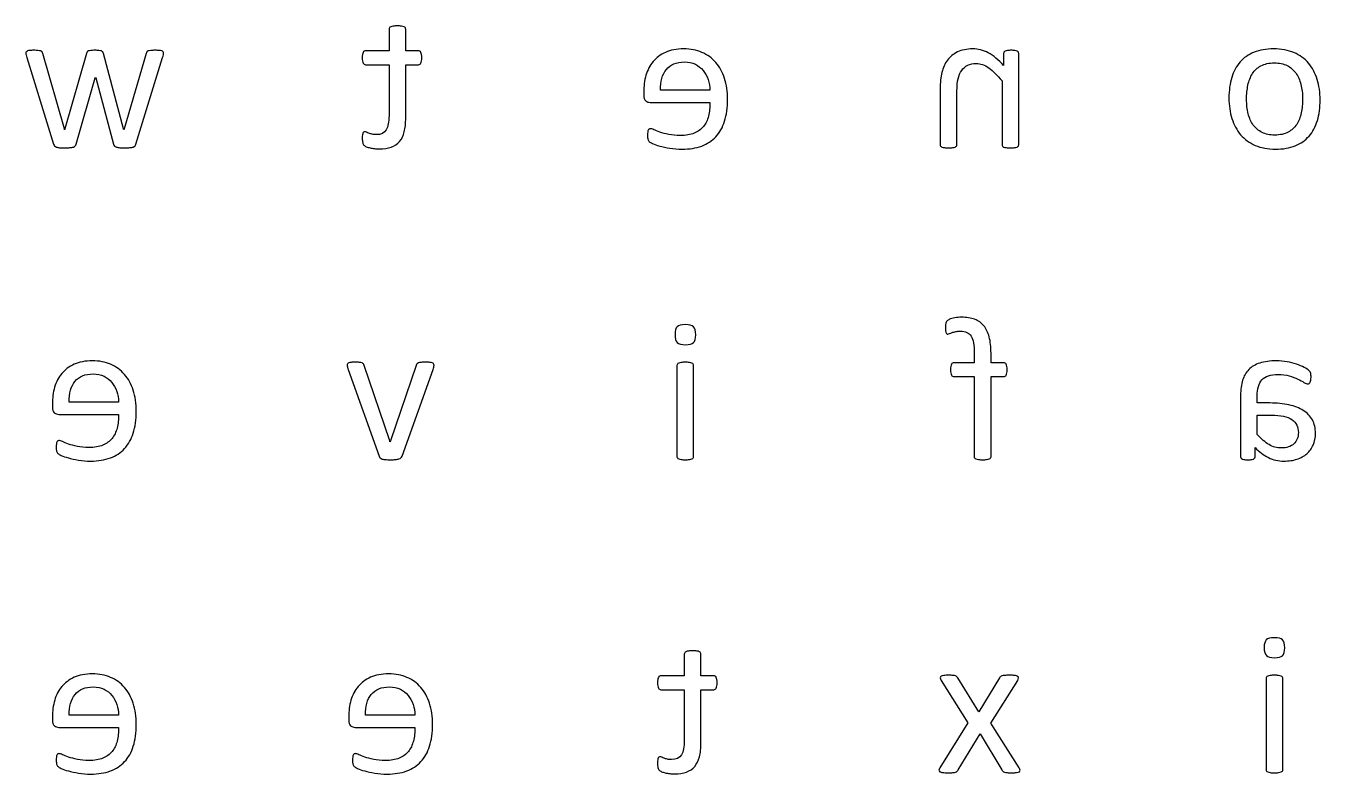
# Model space of a CAD drawing. Extents: x 4 to 604, y -23 to 293.
# Drawn here: x 377.7 to 443.6, y 163.4 to 201.5 of the extents above; entities that cross this region are included whole.
import ezdxf

# ---------------------------------------------------------------- set-up
doc = ezdxf.new("R2010")
doc.units = 0
doc.layers.add('Layer_1', color=7, linetype='CONTINUOUS')

msp = doc.modelspace()

# ---------------------------------------------------------------- linework, layer by layer
at = {"layer": 'Layer_1', "color": 1}
for p, q in [((396.221176, 201.341181), (396.221176, 200.237666)), ((397.07185, 200.237666), (397.07185, 201.341181)), ((377.738527, 200.113875), (377.738838, 200.113915)), ((377.785066, 199.897337), (379.151332, 195.488451)), ((379.697629, 196.272249), (378.594366, 200.098441)), ((380.821607, 200.108756), (379.713151, 196.272249)), ((382.713682, 196.272249), (381.687719, 200.098441)), ((383.853041, 200.098441), (382.734284, 196.272249)), ((383.342783, 195.488428), (384.698692, 199.897315)), ((396.221176, 200.237666), (395.030226, 200.237666)), ((397.716276, 200.237666), (397.07185, 200.237666)), ((427.503534, 200.103602), (427.503534, 199.489969)), ((428.271771, 195.462667), (428.271771, 200.103602)), ((395.030113, 199.531225), (396.221063, 199.531225)), ((396.221063, 199.531225), (396.221063, 196.942618)), ((397.071963, 196.818857), (397.071963, 199.531225)), ((397.071963, 199.531225), (397.721526, 199.531225)), ((380.295827, 195.488439), (381.270256, 198.855695)), ((381.270256, 198.855695), (381.280416, 198.902106)), ((381.280416, 198.902106), (381.290858, 198.855695)), ((381.290858, 198.855695), (382.193094, 195.488439)), ((424.276125, 198.293638), (424.276238, 195.462667)), ((427.421096, 198.706165), (427.421096, 195.462667)), ((409.184461, 198.138952), (409.184348, 197.984243)), ((412.556085, 198.236914), (410.040159, 198.236914)), ((425.126856, 195.462667), (425.126856, 198.180193)), ((438.972142, 197.834702), (438.972142, 197.834702)), ((439.869213, 197.777976), (439.869213, 197.777976)), ((409.514294, 197.612969), (412.556085, 197.612969)), ((379.702709, 196.225841), (379.697629, 196.272249)), ((379.713151, 196.272249), (379.702709, 196.225841)), ((382.724124, 196.225841), (382.713682, 196.272249)), ((382.734284, 196.272249), (382.724124, 196.225841)), ((394.859905, 195.802987), (394.860216, 195.803001)), ((410.778396, 185.801912), (410.778396, 185.801912)), ((424.541583, 186.142227), (424.541386, 186.142247)), ((426.005639, 184.873706), (426.005639, 184.368359)), ((426.861478, 184.368359), (426.861478, 184.847922)), ((394.094434, 184.244621), (394.093926, 184.244619)), ((394.135412, 184.028041), (395.718171, 179.619154)), ((396.254619, 180.402953), (394.960574, 184.229147)), ((397.600255, 184.229147), (396.290744, 180.402953)), ((396.883326, 179.619143), (398.460948, 184.02803)), ((410.876327, 184.234306), (410.876327, 179.593371)), ((411.726973, 179.593371), (411.726973, 184.234306)), ((426.005639, 184.368359), (424.969376, 184.368359)), ((427.516262, 184.368359), (426.861478, 184.368359)), ((424.969291, 183.661917), (426.005554, 183.661917)), ((426.005554, 183.661917), (426.005554, 179.593365)), ((426.861337, 179.593365), (426.861337, 183.661917)), ((426.861337, 183.661917), (427.516121, 183.661917)), ((439.566756, 182.71827), (439.566643, 179.588214)), ((440.412152, 182.321209), (440.412152, 182.682171)), ((379.085771, 182.269656), (379.085941, 182.114947)), ((382.457678, 182.367618), (379.94178, 182.367618)), ((441.051442, 182.321209), (440.412152, 182.321209)), ((379.415915, 181.743672), (382.457678, 181.743672)), ((440.412152, 181.707576), (441.1391, 181.707576)), ((440.412152, 180.722666), (440.412152, 181.707576)), ((396.270141, 180.341076), (396.254619, 180.402953)), ((396.290744, 180.402953), (396.270141, 180.341076)), ((440.298727, 179.588214), (440.298727, 180.052306)), ((411.24855, 169.546107), (411.24855, 168.442598)), ((412.099224, 168.442598), (412.099224, 169.546107)), ((440.762644, 169.876143), (440.762644, 169.876143)), ((411.24855, 168.442598), (410.057628, 168.442598)), ((412.743678, 168.442598), (412.099224, 168.442598)), ((424.33144, 168.210555), (425.687321, 166.055097)), ((426.23898, 166.606856), (425.166621, 168.334318)), ((427.295874, 168.334318), (426.23898, 166.606856)), ((426.852503, 166.029325), (428.218713, 168.210567)), ((440.860632, 168.30854), (440.860632, 163.667604)), ((441.711306, 163.667604), (441.711306, 168.30854)), ((410.057487, 167.736162), (411.248408, 167.736162)), ((411.248408, 167.736162), (411.248408, 165.14755)), ((412.099308, 165.023792), (412.099308, 167.736162)), ((412.099308, 167.736162), (412.748928, 167.736162)), ((379.087803, 166.343864), (379.087973, 166.189178)), ((382.45971, 166.441852), (379.943812, 166.441852)), ((394.168348, 166.343864), (394.168263, 166.189178)), ((397.539972, 166.441852), (395.024074, 166.441852)), ((425.687321, 166.055097), (424.254083, 163.765581)), ((428.296042, 163.765581), (426.852503, 166.029325)), ((379.417947, 165.817903), (382.45971, 165.817903)), ((394.498209, 165.817903), (397.539972, 165.817903)), ((425.192416, 163.652113), (426.306008, 165.493015)), ((426.306008, 165.493015), (427.414436, 163.652113)), ((409.887279, 164.007925), (409.887589, 164.007939))]:
    msp.add_line(p, q, dxfattribs=at)
for points in [[(396.241778, 201.408214), (396.227949, 201.387584), (396.221176, 201.365237), (396.221176, 201.341181)], [(396.308806, 201.462358), (396.277874, 201.446893), (396.255522, 201.428836), (396.241778, 201.408214)], [(396.437697, 201.495875), (396.38272, 201.488989), (396.339737, 201.477813), (396.308806, 201.462358)], [(396.649081, 201.506176), (396.563144, 201.506171), (396.492702, 201.502733), (396.437697, 201.495875)], [(396.855301, 201.495875), (396.800296, 201.502733), (396.731575, 201.506176), (396.649081, 201.506176)], [(396.98676, 201.462358), (396.954107, 201.477824), (396.910278, 201.489), (396.855301, 201.495875)], [(397.053788, 201.408214), (397.041652, 201.428845), (397.019413, 201.446884), (396.98676, 201.462358)], [(397.07185, 201.341181), (397.07185, 201.365226), (397.065923, 201.387581), (397.053788, 201.408214)], [(377.937014, 200.258271), (377.887174, 200.254828), (377.847634, 200.246221), (377.818424, 200.232476)], [(378.135501, 200.263436), (378.053007, 200.263431), (377.986854, 200.261743), (377.937014, 200.258271)], [(378.35459, 200.255703), (378.29792, 200.260868), (378.224881, 200.263436), (378.135501, 200.263436)], [(381.249513, 200.263436), (381.167019, 200.263431), (381.099145, 200.260896), (381.045861, 200.255703)], [(381.458301, 200.255703), (381.405017, 200.260868), (381.335449, 200.263436), (381.249513, 200.263436)], [(384.322179, 200.263436), (384.225941, 200.263431), (384.14864, 200.260896), (384.090192, 200.255703)], [(384.523234, 200.258271), (384.468285, 200.261715), (384.401258, 200.263408), (384.322179, 200.263436)], [(384.654721, 200.235073), (384.622068, 200.247095), (384.578239, 200.254828), (384.523234, 200.258271)], [(411.226056, 200.335662), (410.861736, 200.33566), (410.551545, 200.277217), (410.295485, 200.16034)], [(412.148923, 200.157758), (411.873954, 200.276359), (411.566332, 200.33566), (411.226056, 200.335662)], [(425.936212, 200.335648), (425.626925, 200.335646), (425.366547, 200.28322), (425.155162, 200.178372)], [(426.722455, 200.131966), (426.46298, 200.267749), (426.20088, 200.335646), (425.936212, 200.335648)], [(427.885042, 200.263456), (427.809462, 200.26345), (427.746724, 200.260916), (427.696884, 200.255723)], [(428.075824, 200.255723), (428.027705, 200.260888), (427.96412, 200.263456), (427.885042, 200.263456)], [(441.245752, 200.335648), (440.864216, 200.335646), (440.531673, 200.278922), (440.248125, 200.165482)], [(442.281987, 200.144855), (441.986416, 200.272047), (441.640976, 200.335646), (441.245752, 200.335648)], [(377.756589, 200.186068), (377.744454, 200.16888), (377.738527, 200.14481), (377.738527, 200.113875)], [(377.738838, 200.113915), (377.738838, 200.089841), (377.742224, 200.060626), (377.748998, 200.026254)], [(377.748998, 200.026254), (377.755771, 199.991873), (377.767906, 199.948899), (377.785066, 199.897337)], [(377.818424, 200.232476), (377.789214, 200.218732), (377.768584, 200.203252), (377.756589, 200.186068)], [(378.488646, 200.229936), (378.455992, 200.241959), (378.411317, 200.250567), (378.35459, 200.255703)], [(378.560838, 200.178369), (378.545316, 200.200693), (378.521327, 200.2179), (378.488646, 200.229936)], [(378.594366, 200.098441), (378.587593, 200.129375), (378.576304, 200.15602), (378.560838, 200.178369)], [(380.852511, 200.180948), (380.838682, 200.160318), (380.828522, 200.136253), (380.821607, 200.108756)], [(380.919538, 200.229936), (380.888607, 200.217885), (380.866283, 200.20157), (380.852511, 200.180948)], [(381.045861, 200.255703), (380.992606, 200.250539), (380.950498, 200.241959), (380.919538, 200.229936)], [(381.584623, 200.229936), (381.553692, 200.241959), (381.511584, 200.250567), (381.458301, 200.255703)], [(381.654219, 200.178369), (381.638697, 200.200693), (381.615555, 200.2179), (381.584623, 200.229936)], [(381.687719, 200.098441), (381.680946, 200.129375), (381.669657, 200.15602), (381.654219, 200.178369)], [(383.889137, 200.178369), (383.875308, 200.156017), (383.863455, 200.129375), (383.853041, 200.098441)], [(383.956137, 200.229936), (383.925205, 200.217885), (383.902881, 200.200709), (383.889137, 200.178369)], [(384.090192, 200.255703), (384.031744, 200.250539), (383.987068, 200.241959), (383.956137, 200.229936)], [(384.724346, 200.188664), (384.710517, 200.207573), (384.687374, 200.223036), (384.654721, 200.235073)], [(384.698692, 199.897315), (384.715907, 199.948877), (384.727902, 199.991851), (384.734788, 200.026231)], [(384.744948, 200.113892), (384.744948, 200.144827), (384.738174, 200.169752), (384.724346, 200.188664)], [(384.734788, 200.026231), (384.741561, 200.060603), (384.744948, 200.089824), (384.744948, 200.113892)], [(394.870404, 200.046887), (394.86363, 200.002192), (394.859962, 199.947186), (394.859962, 199.881875)], [(394.859962, 199.881875), (394.85999, 199.758112), (394.875484, 199.668732), (394.906387, 199.613732)], [(394.903904, 200.15775), (394.888381, 200.128525), (394.877375, 200.091571), (394.870404, 200.046887)], [(394.958062, 200.219632), (394.93746, 200.207582), (394.919398, 200.186968), (394.903904, 200.15775)], [(394.906387, 199.613732), (394.937319, 199.558724), (394.97858, 199.531222), (395.030113, 199.531225)], [(395.030226, 200.237666), (395.002851, 200.237661), (394.978692, 200.231655), (394.958062, 200.219632)], [(397.791037, 200.219632), (397.768741, 200.231655), (397.743765, 200.237666), (397.716276, 200.237666)], [(397.721526, 199.531225), (397.773088, 199.531222), (397.814348, 199.558713), (397.84528, 199.613732)], [(397.845167, 200.15775), (397.831338, 200.186968), (397.813389, 200.207593), (397.791037, 200.219632)], [(397.878695, 200.046887), (397.869946, 200.091571), (397.85894, 200.128525), (397.845167, 200.15775)], [(397.84528, 199.613732), (397.876212, 199.668732), (397.891677, 199.758112), (397.891677, 199.881875)], [(397.891677, 199.881875), (397.891677, 199.947186), (397.887444, 200.002192), (397.878695, 200.046887)], [(409.663956, 199.68851), (409.498969, 199.490839), (409.377811, 199.25879), (409.300482, 198.992369)], [(410.295485, 200.16034), (410.039425, 200.04345), (409.828915, 199.886176), (409.663956, 199.68851)], [(410.336605, 199.288858), (410.544546, 199.54325), (410.853043, 199.670445), (411.26204, 199.670448)], [(411.26204, 199.670448), (411.471703, 199.670445), (411.65557, 199.630911), (411.8137, 199.551847)], [(412.852644, 199.647258), (412.658447, 199.868985), (412.423892, 200.039154), (412.148923, 200.157758)], [(413.298612, 198.837672), (413.195488, 199.15566), (413.046813, 199.425518), (412.852644, 199.647258)], [(424.642195, 199.758109), (424.511583, 199.582781), (424.417942, 199.37738), (424.361215, 199.141896)], [(425.155162, 200.178372), (424.943806, 200.073515), (424.772808, 199.933428), (424.642195, 199.758109)], [(425.675919, 199.505438), (425.801395, 199.56731), (425.946598, 199.59825), (426.111585, 199.598255)], [(426.111585, 199.598255), (426.324663, 199.59825), (426.537769, 199.522623), (426.750847, 199.371366)], [(427.503534, 199.489969), (427.242309, 199.782171), (426.981959, 199.996169), (426.722455, 200.131966)], [(427.521596, 200.173215), (427.50946, 200.154306), (427.503534, 200.131099), (427.503534, 200.103602)], [(427.580891, 200.224783), (427.553515, 200.209317), (427.533618, 200.192119), (427.521596, 200.173215)], [(427.696884, 200.255723), (427.647044, 200.250558), (427.608379, 200.240257), (427.580891, 200.224783)], [(428.194385, 200.224783), (428.163454, 200.240249), (428.123943, 200.25055), (428.075824, 200.255723)], [(428.256248, 200.173215), (428.245806, 200.192124), (428.225317, 200.209306), (428.194385, 200.224783)], [(428.271771, 200.103602), (428.271771, 200.131091), (428.266691, 200.154304), (428.256248, 200.173215)], [(439.539239, 199.670448), (439.350206, 199.453868), (439.208446, 199.190882), (439.113902, 198.88149)], [(440.248125, 200.165482), (439.964576, 200.052032), (439.728271, 199.887022), (439.539239, 199.670448)], [(440.601298, 199.477075), (440.783444, 199.575048), (441.010322, 199.624033), (441.28182, 199.624039)], [(441.28182, 199.624039), (441.532744, 199.624033), (441.74839, 199.579344), (441.928843, 199.489969)], [(443.021805, 199.608571), (442.824193, 199.838892), (442.577587, 200.017652), (442.281987, 200.144855)], [(443.465204, 198.78609), (443.367245, 199.104079), (443.219473, 199.378238), (443.021805, 199.608571)], [(409.300482, 198.992369), (409.223125, 198.725943), (409.184461, 198.441472), (409.184461, 198.138952)], [(410.040159, 198.236914), (410.029999, 198.683816), (410.128692, 199.034463), (410.336605, 199.288858)], [(411.8137, 199.551847), (411.971772, 199.472774), (412.104134, 199.367922), (412.210645, 199.237296)], [(412.210645, 199.237296), (412.317212, 199.106658), (412.399706, 198.954537), (412.458154, 198.780934)], [(424.361215, 199.141896), (424.304488, 198.90641), (424.276125, 198.623657), (424.276125, 198.293638)], [(425.188719, 198.81961), (425.22998, 198.981179), (425.290149, 199.120405), (425.369172, 199.237296)], [(425.369172, 199.237296), (425.448222, 199.354173), (425.550499, 199.443555), (425.675919, 199.505438)], [(426.750847, 199.371366), (426.963981, 199.220103), (427.18736, 198.998369), (427.421096, 198.706165)], [(439.938781, 198.489588), (439.985206, 198.713037), (440.061689, 198.908987), (440.168228, 199.07744)], [(440.168228, 199.07744), (440.274766, 199.245884), (440.419123, 199.379098), (440.601298, 199.477075)], [(441.928843, 199.489969), (442.109296, 199.400581), (442.257942, 199.274247), (442.37481, 199.110956)], [(442.37481, 199.110956), (442.49165, 198.947663), (442.578434, 198.75429), (442.63516, 198.53084)], [(412.458154, 198.780934), (412.516546, 198.607328), (412.549199, 198.425989), (412.556085, 198.236914)], [(413.45327, 197.762524), (413.45327, 198.161295), (413.401708, 198.519678), (413.298612, 198.837672)], [(425.126856, 198.180193), (425.126856, 198.444895), (425.147458, 198.658035), (425.188719, 198.81961)], [(439.113902, 198.88149), (439.019414, 198.57209), (438.972142, 198.223161), (438.972142, 197.834702)], [(439.869213, 197.777976), (439.869213, 198.028928), (439.892355, 198.266133), (439.938781, 198.489588)], [(442.63516, 198.53084), (442.691887, 198.307385), (442.720194, 198.063308), (442.720194, 197.798603)], [(443.612129, 197.741882), (443.612129, 198.120029), (443.563135, 198.468099), (443.465204, 198.78609)], [(409.184348, 197.984243), (409.184348, 197.850168), (409.217876, 197.754771), (409.284904, 197.698053)], [(409.284904, 197.698053), (409.351932, 197.641326), (409.428386, 197.612966), (409.514294, 197.612969)], [(413.303776, 196.659012), (413.403429, 196.975282), (413.45327, 197.343116), (413.45327, 197.762524)], [(438.972142, 197.834702), (438.972142, 197.456547), (439.021982, 197.10848), (439.121635, 196.790489)], [(439.951678, 197.040585), (439.896702, 197.264035), (439.869213, 197.509833), (439.869213, 197.777976)], [(442.720194, 197.798603), (442.720194, 197.544211), (442.697052, 197.30529), (442.650626, 197.081838)], [(443.472937, 196.689938), (443.565732, 196.999333), (443.612129, 197.349977), (443.612129, 197.741882)], [(412.556085, 197.612969), (412.556085, 197.355133), (412.530403, 197.123087), (412.478728, 196.916828)], [(440.20946, 196.463049), (440.09262, 196.624618), (440.006684, 196.81713), (439.951678, 197.040585)], [(442.650626, 197.081838), (442.604229, 196.858386), (442.526872, 196.663294), (442.418639, 196.496565)], [(396.221063, 196.942618), (396.221063, 196.622905), (396.173791, 196.381407), (396.079274, 196.218114)], [(396.997202, 196.120137), (397.047043, 196.317806), (397.071963, 196.550715), (397.071963, 196.818857)], [(412.220974, 196.385697), (412.100691, 196.237872), (411.944284, 196.124427), (411.751808, 196.045363)], [(412.478728, 196.916828), (412.427222, 196.71056), (412.341286, 196.53352), (412.220974, 196.385697)], [(412.860377, 195.870052), (413.056268, 196.079754), (413.204096, 196.342737), (413.303776, 196.659012)], [(439.121635, 196.790489), (439.221316, 196.4725), (439.369962, 196.198341), (439.567602, 195.968014)], [(440.657996, 196.086615), (440.475822, 196.175995), (440.326328, 196.301474), (440.20946, 196.463049)], [(442.418639, 196.496565), (442.310351, 196.329834), (442.165119, 196.19748), (441.982973, 196.099507)], [(443.050168, 195.900978), (443.239229, 196.117552), (443.380142, 196.380541), (443.472937, 196.689938)], [(394.870347, 195.957685), (394.863574, 195.916432), (394.859905, 195.864867), (394.859905, 195.802987)], [(394.860216, 195.803001), (394.860244, 195.703306), (394.866989, 195.624242), (394.880818, 195.565796)], [(394.89349, 196.055661), (394.885023, 196.031587), (394.877121, 195.99894), (394.870347, 195.957685)], [(394.929586, 196.104649), (394.914064, 196.096041), (394.90221, 196.079729), (394.89349, 196.055661)], [(394.978551, 196.117547), (394.961336, 196.117544), (394.945052, 196.113257), (394.929586, 196.104649)], [(395.071374, 196.094348), (395.037, 196.109814), (395.006068, 196.117547), (394.978551, 196.117547)], [(395.1951, 196.045363), (395.146982, 196.06255), (395.105749, 196.078879), (395.071374, 196.094348)], [(395.360088, 195.996374), (395.298224, 196.01184), (395.243219, 196.028172), (395.1951, 196.045363)], [(395.571444, 195.973176), (395.492393, 195.973176), (395.421922, 195.980909), (395.360088, 195.996374)], [(396.079274, 196.218114), (395.984758, 196.054823), (395.815481, 195.973176), (395.571444, 195.973176)], [(396.757454, 195.630262), (396.867436, 195.759175), (396.947362, 195.922469), (396.997202, 196.120137)], [(409.388056, 196.104677), (409.382976, 196.061703), (409.380436, 196.009278), (409.380436, 195.9474)], [(409.380436, 195.9474), (409.380464, 195.902711), (409.383258, 195.864035), (409.385516, 195.831379)], [(409.385516, 195.831379), (409.388903, 195.79872), (409.393136, 195.769499), (409.398498, 195.743715)], [(409.411198, 196.20523), (409.400756, 196.181157), (409.393136, 196.147648), (409.388056, 196.104677)], [(409.398498, 195.743715), (409.403578, 195.717948), (409.412327, 195.694727), (409.42418, 195.674102)], [(409.454999, 196.259375), (409.43609, 196.247352), (409.421499, 196.229292), (409.411198, 196.20523)], [(409.42418, 195.674102), (409.436316, 195.653472), (409.451838, 195.633708), (409.470606, 195.614802)], [(409.519459, 196.277409), (409.49547, 196.277409), (409.473936, 196.271397), (409.454999, 196.259375)], [(409.70248, 196.223264), (409.621736, 196.25936), (409.56072, 196.277409), (409.519459, 196.277409)], [(410.011824, 196.102086), (409.886376, 196.146773), (409.783252, 196.187168), (409.70248, 196.223264)], [(410.457791, 195.980903), (410.285918, 196.017002), (410.137271, 196.057394), (410.011824, 196.102086)], [(411.045519, 195.926759), (410.825527, 195.926759), (410.629636, 195.944793), (410.457791, 195.980903)], [(411.751808, 196.045363), (411.559361, 195.966295), (411.323931, 195.926759), (411.045519, 195.926759)], [(412.136026, 195.395645), (412.423017, 195.502215), (412.664487, 195.660352), (412.860377, 195.870052)], [(439.567602, 195.968014), (439.765242, 195.737687), (440.012695, 195.558064), (440.309988, 195.42915)], [(441.30245, 195.952543), (441.05497, 195.952543), (440.84017, 195.997235), (440.657996, 196.086615)], [(441.982973, 196.099507), (441.800827, 196.001531), (441.573976, 195.952543), (441.30245, 195.952543)], [(442.341282, 195.405946), (442.624859, 195.519391), (442.861136, 195.6844), (443.050168, 195.900978)], [(379.151332, 195.488451), (379.161774, 195.450633), (379.17786, 195.419696), (379.200269, 195.395631)], [(379.200269, 195.395631), (379.222564, 195.371557), (379.253552, 195.352659), (379.293092, 195.338907)], [(379.293092, 195.338907), (379.332631, 195.325163), (379.386761, 195.315708), (379.455482, 195.310546)], [(379.455482, 195.310546), (379.524232, 195.305382), (379.610168, 195.302813), (379.713264, 195.302813)], [(379.713264, 195.302813), (379.819803, 195.302813), (379.909183, 195.306256), (379.981375, 195.313114)], [(379.981375, 195.313114), (380.05354, 195.320001), (380.111113, 195.330302), (380.154067, 195.344054)], [(380.154067, 195.344054), (380.19705, 195.357799), (380.228828, 195.376713), (380.249458, 195.400778)], [(380.249458, 195.400778), (380.27006, 195.424852), (380.285526, 195.454059), (380.295827, 195.488439)], [(382.193094, 195.488439), (382.203537, 195.450622), (382.219623, 195.419684), (382.24206, 195.395619)], [(382.24206, 195.395619), (382.264356, 195.371546), (382.297912, 195.352648), (382.342588, 195.338895)], [(382.342588, 195.338895), (382.387292, 195.325151), (382.444865, 195.315697), (382.515336, 195.310535)], [(382.515336, 195.310535), (382.58575, 195.30537), (382.672562, 195.302802), (382.775686, 195.302802)], [(382.775686, 195.302802), (382.882196, 195.302802), (382.969008, 195.306245), (383.036036, 195.313103)], [(383.036036, 195.313103), (383.103035, 195.319989), (383.15804, 195.33029), (383.200995, 195.344043)], [(383.200995, 195.344043), (383.243977, 195.357787), (383.275755, 195.376702), (383.296386, 195.400767)], [(383.296386, 195.400767), (383.316988, 195.424841), (383.332482, 195.454048), (383.342783, 195.488428)], [(394.880818, 195.565796), (394.894647, 195.507357), (394.915192, 195.464386), (394.942709, 195.436886)], [(394.942709, 195.436886), (394.970085, 195.409397), (395.011458, 195.383599), (395.066435, 195.359534)], [(395.066435, 195.359534), (395.121412, 195.335461), (395.18415, 195.315705), (395.254621, 195.300234)], [(395.254621, 195.300234), (395.325092, 195.284768), (395.399824, 195.271873), (395.478875, 195.261561)], [(395.478875, 195.261561), (395.557925, 195.25126), (395.637004, 195.246095), (395.716026, 195.246095)], [(395.716026, 195.246095), (395.956621, 195.246095), (396.162869, 195.277893), (396.334686, 195.341492)], [(396.334686, 195.341492), (396.506559, 195.405091), (396.647472, 195.501345), (396.757454, 195.630262)], [(409.470606, 195.614802), (409.489515, 195.595893), (409.545367, 195.564953), (409.638161, 195.521981)], [(409.638161, 195.521981), (409.730956, 195.47901), (409.851267, 195.4369), (409.999039, 195.395645)], [(409.999039, 195.395645), (410.146839, 195.354392), (410.317837, 195.317438), (410.512006, 195.284777)], [(410.512006, 195.284777), (410.706231, 195.252121), (410.913298, 195.235791), (411.133262, 195.235791)], [(411.133262, 195.235791), (411.51477, 195.235791), (411.849034, 195.289078), (412.136026, 195.395645)], [(424.276238, 195.462667), (424.276238, 195.435178), (424.283011, 195.41196), (424.29684, 195.393051)], [(424.29684, 195.393051), (424.310669, 195.374142), (424.332936, 195.357816), (424.363868, 195.344066)], [(424.363868, 195.344066), (424.394799, 195.330322), (424.437782, 195.32002), (424.492787, 195.313126)], [(424.492787, 195.313126), (424.547736, 195.30624), (424.616485, 195.302825), (424.698978, 195.302825)], [(424.698978, 195.302825), (424.784915, 195.302825), (424.855358, 195.306268), (424.910363, 195.313126)], [(424.910363, 195.313126), (424.965368, 195.320012), (425.008322, 195.330313), (425.039254, 195.344066)], [(425.039254, 195.344066), (425.070185, 195.35781), (425.092509, 195.374148), (425.106253, 195.393051)], [(425.106253, 195.393051), (425.120082, 195.41196), (425.126856, 195.435167), (425.126856, 195.462667)], [(427.421096, 195.462667), (427.421096, 195.435178), (427.42787, 195.41196), (427.441699, 195.393051)], [(427.441699, 195.393051), (427.455528, 195.374142), (427.477795, 195.357816), (427.508726, 195.344066)], [(427.508726, 195.344066), (427.539686, 195.330322), (427.58264, 195.32002), (427.637617, 195.313126)], [(427.637617, 195.313126), (427.692622, 195.30624), (427.763065, 195.302825), (427.849002, 195.302825)], [(427.849002, 195.302825), (427.931467, 195.302825), (428.000216, 195.306268), (428.055222, 195.313126)], [(428.055222, 195.313126), (428.110227, 195.320012), (428.154028, 195.330313), (428.186681, 195.344066)], [(428.186681, 195.344066), (428.219334, 195.35781), (428.241686, 195.374148), (428.253708, 195.393051)], [(428.253708, 195.393051), (428.265844, 195.41196), (428.271771, 195.435167), (428.271771, 195.462667)], [(440.309988, 195.42915), (440.607309, 195.300234), (440.951874, 195.235777), (441.343683, 195.235777)], [(441.343683, 195.235777), (441.725191, 195.235777), (442.057734, 195.292501), (442.341282, 195.405946)], [(424.577566, 186.428417), (424.563738, 186.395753), (424.554424, 186.356219), (424.549203, 186.309816)], [(424.629128, 186.508346), (424.608526, 186.487715), (424.591339, 186.461068), (424.577566, 186.428417)], [(424.752883, 186.577961), (424.69102, 186.552166), (424.649759, 186.528965), (424.629128, 186.508346)], [(425.015801, 186.650151), (424.902376, 186.627799), (424.814718, 186.603734), (424.752883, 186.577961)], [(425.366378, 186.683668), (425.246094, 186.683662), (425.129226, 186.672492), (425.015801, 186.650151)], [(426.028866, 186.577961), (425.841555, 186.648424), (425.620744, 186.683662), (425.366378, 186.683668)], [(426.495436, 186.250516), (426.37171, 186.39833), (426.216177, 186.507479), (426.028866, 186.577961)], [(410.889224, 186.201547), (410.81531, 186.131068), (410.778396, 185.997856), (410.778396, 185.801912)], [(410.778396, 185.801912), (410.778396, 185.602517), (410.816157, 185.466728), (410.891792, 185.394539)], [(411.299096, 186.307257), (411.099734, 186.307251), (410.96311, 186.272015), (410.889224, 186.201547)], [(411.716672, 186.198968), (411.641064, 186.271155), (411.501872, 186.307251), (411.299096, 186.307257)], [(411.830125, 185.791597), (411.830125, 185.990981), (411.792307, 186.12677), (411.716672, 186.198968)], [(411.719268, 185.391962), (411.793154, 185.46243), (411.830125, 185.595639), (411.830125, 185.791597)], [(424.541386, 186.142247), (424.541414, 186.076924), (424.544772, 186.024498), (424.551828, 185.98497)], [(424.549203, 186.309816), (424.544123, 186.263399), (424.541583, 186.207536), (424.541583, 186.142227)], [(424.551828, 185.98497), (424.558601, 185.945431), (424.566503, 185.913633), (424.57497, 185.889573)], [(424.57497, 185.889573), (424.583719, 185.8655), (424.594726, 185.849173), (424.60847, 185.840585)], [(424.60847, 185.840585), (424.622299, 185.831977), (424.63943, 185.827688), (424.660032, 185.827688)], [(424.660032, 185.827688), (424.684021, 185.827679), (424.71419, 185.835421), (424.750286, 185.850886)], [(424.750286, 185.850886), (424.786383, 185.866352), (424.830155, 185.883537), (424.881717, 185.902448)], [(424.881717, 185.902448), (424.933279, 185.921357), (424.994296, 185.938542), (425.064767, 185.954016)], [(425.064767, 185.954016), (425.135209, 185.969482), (425.216856, 185.977215), (425.309651, 185.977215)], [(425.309651, 185.977215), (425.43682, 185.977209), (425.545081, 185.956584), (425.634432, 185.915337)], [(425.634432, 185.915337), (425.723812, 185.874077), (425.795976, 185.80962), (425.850981, 185.721964)], [(426.771252, 185.680709), (426.711138, 185.912752), (426.61919, 186.102688), (426.495436, 186.250516)], [(410.891792, 185.394539), (410.967428, 185.322343), (411.106592, 185.286244), (411.309397, 185.28625)], [(411.309397, 185.28625), (411.508758, 185.286244), (411.645354, 185.321483), (411.719268, 185.391962)], [(425.850981, 185.721964), (425.905986, 185.634298), (425.945498, 185.520853), (425.969543, 185.38163)], [(425.969543, 185.38163), (425.993532, 185.242395), (426.005639, 185.073088), (426.005639, 184.873706)], [(426.861478, 184.847922), (426.861478, 185.171061), (426.831421, 185.448658), (426.771252, 185.680709)], [(381.127339, 184.466363), (380.763046, 184.466358), (380.452856, 184.407918), (380.196796, 184.291041)], [(382.050205, 184.288462), (381.775236, 184.40706), (381.467614, 184.466358), (381.127339, 184.466363)], [(441.396967, 184.466355), (441.063578, 184.466349), (440.780029, 184.428537), (440.546321, 184.35291)], [(441.927996, 184.417367), (441.752708, 184.450023), (441.575726, 184.466349), (441.396967, 184.466355)], [(379.565239, 183.819211), (379.40028, 183.62154), (379.279094, 183.389494), (379.201765, 183.12307)], [(380.196796, 184.291041), (379.940735, 184.174153), (379.730198, 184.016876), (379.565239, 183.819211)], [(380.238226, 183.419564), (380.446139, 183.673954), (380.754636, 183.801146), (381.163604, 183.801151)], [(381.163604, 183.801151), (381.373295, 183.801146), (381.557163, 183.761615), (381.715264, 183.68255)], [(382.753955, 183.777961), (382.559729, 183.999686), (382.325174, 184.169858), (382.050205, 184.288462)], [(394.093926, 184.244619), (394.093954, 184.230874), (394.093926, 184.216252), (394.096748, 184.200789)], [(394.112496, 184.314237), (394.10036, 184.295328), (394.094434, 184.272118), (394.094434, 184.244621)], [(394.096748, 184.200789), (394.09957, 184.185324), (394.100981, 184.168983), (394.104368, 184.151801)], [(394.104368, 184.151801), (394.107755, 184.134614), (394.111988, 184.115702), (394.11735, 184.095077)], [(394.174359, 184.363222), (394.145149, 184.349478), (394.124519, 184.333138), (394.112496, 184.314237)], [(394.11735, 184.095077), (394.12243, 184.074447), (394.128639, 184.052101), (394.135412, 184.028041)], [(394.295517, 184.388989), (394.243983, 184.385546), (394.203597, 184.376967), (394.174359, 184.363222)], [(394.491436, 184.394154), (394.412385, 184.394148), (394.347079, 184.392461), (394.295517, 184.388989)], [(394.71569, 184.386421), (394.658991, 184.391586), (394.58423, 184.394154), (394.491436, 184.394154)], [(394.849717, 184.358061), (394.817092, 184.371805), (394.772416, 184.381259), (394.71569, 184.386421)], [(394.924478, 184.306496), (394.907262, 184.327126), (394.882398, 184.344308), (394.849717, 184.358061)], [(394.960574, 184.229147), (394.9538, 184.260081), (394.941665, 184.285865), (394.924478, 184.306496)], [(397.644056, 184.306496), (397.628533, 184.285865), (397.614027, 184.260081), (397.600255, 184.229147)], [(397.716248, 184.358061), (397.683595, 184.344316), (397.659521, 184.327118), (397.644056, 184.306496)], [(397.855468, 184.386421), (397.795298, 184.381256), (397.748901, 184.371802), (397.716248, 184.358061)], [(398.095188, 184.394154), (397.995507, 184.394148), (397.915582, 184.391614), (397.855468, 184.386421)], [(398.293675, 184.388989), (398.240391, 184.392432), (398.174266, 184.394154), (398.095188, 184.394154)], [(398.422566, 184.365791), (398.389912, 184.377813), (398.346958, 184.385546), (398.293675, 184.388989)], [(398.492162, 184.316803), (398.478333, 184.337433), (398.455219, 184.353751), (398.422566, 184.365791)], [(398.460948, 184.02803), (398.474777, 184.06928), (398.485783, 184.105376), (398.494419, 184.136319)], [(398.512764, 184.244607), (398.512764, 184.272096), (398.50599, 184.296169), (398.492162, 184.316803)], [(398.494419, 184.136319), (398.503168, 184.167253), (398.508248, 184.190457), (398.509942, 184.205934)], [(398.509942, 184.205934), (398.512764, 184.2214), (398.512764, 184.234292), (398.512764, 184.244607)], [(410.896929, 184.301342), (410.8831, 184.280712), (410.876327, 184.258366), (410.876327, 184.234306)], [(410.963957, 184.352907), (410.933025, 184.339163), (410.910673, 184.321964), (410.896929, 184.301342)], [(411.092819, 184.383847), (411.037842, 184.376961), (410.994888, 184.36666), (410.963957, 184.352907)], [(411.304232, 184.394148), (411.218295, 184.394143), (411.147824, 184.390705), (411.092819, 184.383847)], [(411.510424, 184.383847), (411.455447, 184.390705), (411.386697, 184.394148), (411.304232, 184.394148)], [(411.641883, 184.352907), (411.609258, 184.366651), (411.565429, 184.376953), (411.510424, 184.383847)], [(411.70891, 184.301342), (411.696775, 184.321973), (411.674536, 184.339155), (411.641883, 184.352907)], [(411.726973, 184.234306), (411.726973, 184.258351), (411.721046, 184.280709), (411.70891, 184.301342)], [(424.812121, 184.177579), (424.803655, 184.132881), (424.799139, 184.077879), (424.799139, 184.012567)], [(424.799139, 184.012567), (424.799139, 183.888804), (424.814661, 183.799421), (424.845536, 183.744422)], [(424.848218, 184.288445), (424.832695, 184.259221), (424.820842, 184.222264), (424.812121, 184.177579)], [(424.89978, 184.350325), (424.880871, 184.338302), (424.863683, 184.31766), (424.848218, 184.288445)], [(424.969376, 184.368359), (424.942, 184.368353), (424.918688, 184.362348), (424.89978, 184.350325)], [(427.588398, 184.350325), (427.567796, 184.362348), (427.54375, 184.368359), (427.516262, 184.368359)], [(427.63996, 184.288445), (427.626131, 184.31766), (427.609028, 184.338288), (427.588398, 184.350325)], [(427.639819, 183.744422), (427.667476, 183.799421), (427.68108, 183.888804), (427.68108, 184.012567)], [(427.67092, 184.177579), (427.664146, 184.222264), (427.653704, 184.259221), (427.63996, 184.288445)], [(427.68108, 184.012567), (427.68108, 184.077879), (427.677693, 184.132881), (427.67092, 184.177579)], [(439.979195, 184.020311), (439.834867, 183.874202), (439.730021, 183.69286), (439.664715, 183.476291)], [(440.546321, 184.35291), (440.312612, 184.277274), (440.12358, 184.166409), (439.979195, 184.020311)], [(442.412628, 184.293609), (442.264828, 184.343453), (442.103312, 184.384705), (441.927996, 184.417367)], [(442.804437, 184.1286), (442.69104, 184.188753), (442.560428, 184.243758), (442.412628, 184.293609)], [(443.044185, 183.971323), (442.997759, 184.01601), (442.91789, 184.068436), (442.804437, 184.1286)], [(443.131815, 183.829515), (443.119679, 183.879358), (443.090582, 183.926627), (443.044185, 183.971323)], [(443.149877, 183.625832), (443.149877, 183.711769), (443.14395, 183.779666), (443.131815, 183.829515)], [(379.94178, 182.367618), (379.931337, 182.81452), (380.030256, 183.165169), (380.238226, 183.419564)], [(381.715264, 183.68255), (381.873393, 183.603477), (382.005699, 183.498629), (382.112238, 183.368)], [(382.112238, 183.368), (382.218805, 183.237362), (382.30127, 183.085241), (382.359718, 182.911641)], [(383.199894, 182.968376), (383.09677, 183.286361), (382.948124, 183.556222), (382.753955, 183.777961)], [(424.845536, 183.744422), (424.876496, 183.689414), (424.917729, 183.661914), (424.969291, 183.661917)], [(427.516121, 183.661917), (427.571126, 183.661914), (427.61233, 183.689406), (427.639819, 183.744422)], [(439.664715, 183.476291), (439.599437, 183.259708), (439.566784, 183.007037), (439.566756, 182.71827)], [(440.412152, 182.682171), (440.41218, 182.860931), (440.431061, 183.019063), (440.468851, 183.156578)], [(440.468851, 183.156578), (440.506668, 183.294083), (440.567685, 183.408386), (440.6519, 183.499493)], [(440.6519, 183.499493), (440.736115, 183.590588), (440.845222, 183.65934), (440.979278, 183.705755)], [(440.979278, 183.705755), (441.113305, 183.752161), (441.278292, 183.775365), (441.474211, 183.775368)], [(441.474211, 183.775368), (441.683846, 183.775365), (441.872031, 183.750447), (442.03874, 183.700599)], [(442.03874, 183.700599), (442.20542, 183.650747), (442.351527, 183.595744), (442.476946, 183.535589)], [(442.476946, 183.535589), (442.602422, 183.475425), (442.70724, 183.42042), (442.791427, 183.370576)], [(442.791427, 183.370576), (442.87567, 183.320725), (442.93838, 183.295802), (442.979641, 183.295804)], [(442.979641, 183.295804), (443.007016, 183.295802), (443.031174, 183.302691), (443.051805, 183.316435)], [(443.051805, 183.316435), (443.072407, 183.330179), (443.090469, 183.350807), (443.105935, 183.378315)], [(443.105935, 183.378315), (443.121457, 183.405803), (443.132464, 183.441047), (443.139435, 183.484024)], [(443.139435, 183.484024), (443.146208, 183.526992), (443.149877, 183.574259), (443.149877, 183.625832)], [(379.201765, 183.12307), (379.124436, 182.856644), (379.085771, 182.57217), (379.085771, 182.269656)], [(382.359718, 182.911641), (382.418138, 182.738029), (382.450792, 182.556693), (382.457678, 182.367618)], [(383.35458, 181.893222), (383.35458, 182.291996), (383.303018, 182.650379), (383.199894, 182.968376)], [(379.085941, 182.114947), (379.085941, 181.980872), (379.119469, 181.885475), (379.186468, 181.828754)], [(379.186468, 181.828754), (379.253496, 181.77203), (379.329978, 181.74367), (379.415915, 181.743672)], [(383.205059, 180.789713), (383.30474, 181.105983), (383.35458, 181.473817), (383.35458, 181.893222)], [(442.025842, 182.225812), (441.737129, 182.289408), (441.412348, 182.321206), (441.051442, 182.321209)], [(442.757927, 181.939622), (442.558593, 182.066814), (442.314556, 182.162214), (442.025842, 182.225812)], [(443.216792, 181.460059), (443.110225, 181.652571), (442.957289, 181.812422), (442.757927, 181.939622)], [(382.457678, 181.743672), (382.457678, 181.48584), (382.431996, 181.253791), (382.380349, 181.047532)], [(441.1391, 181.707576), (441.372808, 181.707573), (441.575613, 181.687821), (441.747458, 181.648273)], [(441.747458, 181.648273), (441.919304, 181.608739), (442.061939, 181.550297), (442.175336, 181.472951)], [(442.175336, 181.472951), (442.288789, 181.395599), (442.372129, 181.302779), (442.425384, 181.194493)], [(442.425384, 181.194493), (442.478668, 181.086202), (442.50531, 180.961587), (442.50531, 180.820642)], [(443.376586, 180.779387), (443.376586, 181.040654), (443.323331, 181.267544), (443.216792, 181.460059)], [(382.122567, 180.516401), (382.002256, 180.368579), (381.845876, 180.255134), (381.653401, 180.176066)], [(382.380349, 181.047532), (382.328787, 180.841267), (382.24285, 180.664223), (382.122567, 180.516401)], [(382.761688, 180.000755), (382.957578, 180.210455), (383.105378, 180.473438), (383.205059, 180.789713)], [(441.012806, 180.20185), (440.822024, 180.315295), (440.621815, 180.488898), (440.412152, 180.722666)], [(442.50531, 180.820642), (442.50531, 180.579997), (442.428828, 180.388345), (442.275891, 180.245679)], [(443.260621, 180.181222), (443.337922, 180.356545), (443.376586, 180.555935), (443.376586, 180.779387)], [(379.289649, 180.235378), (379.284569, 180.192404), (379.282029, 180.139981), (379.281746, 180.078101)], [(379.281746, 180.078101), (379.281775, 180.033411), (379.284569, 179.994736), (379.286826, 179.96208)], [(379.286826, 179.96208), (379.290213, 179.929421), (379.294446, 179.9002), (379.299809, 179.874416)], [(379.312791, 180.335934), (379.302349, 180.31186), (379.294729, 180.278352), (379.289649, 180.235378)], [(379.299809, 179.874416), (379.304889, 179.848649), (379.313638, 179.825428), (379.325491, 179.804803)], [(379.35662, 180.390078), (379.337711, 180.378056), (379.323092, 180.359993), (379.312791, 180.335934)], [(379.421051, 180.408112), (379.397062, 180.408112), (379.375529, 180.402101), (379.35662, 180.390078)], [(379.604072, 180.353968), (379.5233, 180.390067), (379.462284, 180.408112), (379.421051, 180.408112)], [(379.913416, 180.23279), (379.78794, 180.277477), (379.684844, 180.317872), (379.604072, 180.353968)], [(380.359356, 180.11161), (380.18751, 180.147706), (380.038836, 180.188097), (379.913416, 180.23279)], [(380.947083, 180.057465), (380.727119, 180.057465), (380.531229, 180.075499), (380.359356, 180.11161)], [(381.653401, 180.176066), (381.460925, 180.096999), (381.225496, 180.057465), (380.947083, 180.057465)], [(382.037308, 179.526348), (382.3243, 179.632916), (382.565769, 179.79105), (382.761688, 180.000755)], [(440.298727, 180.052306), (440.501504, 179.835732), (440.727507, 179.667285), (440.97671, 179.546962)], [(441.634005, 180.031681), (441.410626, 180.031681), (441.203532, 180.088405), (441.012806, 180.20185)], [(442.275891, 180.245679), (442.122955, 180.103013), (441.908974, 180.031681), (441.634005, 180.031681)], [(442.935812, 179.737755), (443.075004, 179.858078), (443.183264, 180.0059), (443.260621, 180.181222)], [(379.325491, 179.804803), (379.337626, 179.784173), (379.353149, 179.764408), (379.371916, 179.7455)], [(379.371916, 179.7455), (379.390825, 179.726591), (379.446649, 179.695656), (379.539444, 179.652682)], [(379.539444, 179.652682), (379.632266, 179.609714), (379.75255, 179.567598), (379.900349, 179.526348)], [(379.900349, 179.526348), (380.048121, 179.485093), (380.219148, 179.448139), (380.413316, 179.41548)], [(380.413316, 179.41548), (380.607514, 179.382824), (380.814608, 179.366492), (381.034572, 179.366492)], [(381.034572, 179.366492), (381.41608, 179.366492), (381.750316, 179.419778), (382.037308, 179.526348)], [(395.718171, 179.619154), (395.732, 179.581339), (395.749949, 179.550402), (395.772301, 179.526337)], [(395.772301, 179.526337), (395.794597, 179.502264), (395.828153, 179.483363), (395.872829, 179.469613)], [(395.872829, 179.469613), (395.917533, 179.455869), (395.974231, 179.446415), (396.042952, 179.441253)], [(396.042952, 179.441253), (396.111702, 179.436088), (396.197638, 179.43352), (396.300734, 179.43352)], [(396.300734, 179.43352), (396.403858, 179.43352), (396.489795, 179.436963), (396.558516, 179.443821)], [(396.558516, 179.443821), (396.627265, 179.450679), (396.683117, 179.461008), (396.7261, 179.474758)], [(396.7261, 179.474758), (396.769054, 179.488502), (396.802554, 179.507417), (396.826599, 179.531482)], [(396.826599, 179.531482), (396.850588, 179.555556), (396.869581, 179.584766), (396.883326, 179.619143)], [(410.876327, 179.593371), (410.876327, 179.565882), (410.8831, 179.542664), (410.896929, 179.523758)], [(410.896929, 179.523758), (410.910758, 179.504849), (410.933025, 179.488519), (410.963957, 179.474769)], [(410.963957, 179.474769), (410.994888, 179.461025), (411.037842, 179.450696), (411.092819, 179.443832)], [(411.092819, 179.443832), (411.147824, 179.436946), (411.218295, 179.433531), (411.304232, 179.433531)], [(411.304232, 179.433531), (411.386697, 179.433531), (411.455447, 179.436974), (411.510424, 179.443832)], [(411.510424, 179.443832), (411.565429, 179.45069), (411.609258, 179.46102), (411.641883, 179.474769)], [(411.641883, 179.474769), (411.674536, 179.488514), (411.696888, 179.504849), (411.70891, 179.523758)], [(411.70891, 179.523758), (411.721046, 179.542666), (411.726973, 179.565868), (411.726973, 179.593371)], [(426.005554, 179.593365), (426.005554, 179.565876), (426.012328, 179.542658), (426.026157, 179.523752)], [(426.026157, 179.523752), (426.039986, 179.504843), (426.0631, 179.488514), (426.095753, 179.474764)], [(426.095753, 179.474764), (426.128406, 179.46102), (426.172235, 179.45069), (426.227212, 179.443827)], [(426.227212, 179.443827), (426.282217, 179.43694), (426.350966, 179.433526), (426.43346, 179.433526)], [(426.43346, 179.433526), (426.515925, 179.433526), (426.584674, 179.436969), (426.63968, 179.443827)], [(426.63968, 179.443827), (426.694656, 179.450685), (426.738486, 179.461014), (426.77111, 179.474764)], [(426.77111, 179.474764), (426.803764, 179.488508), (426.826962, 179.504843), (426.840735, 179.523752)], [(426.840735, 179.523752), (426.854564, 179.542661), (426.861337, 179.565862), (426.861337, 179.593365)], [(439.566643, 179.588214), (439.566671, 179.546962), (439.580472, 179.516022), (439.607904, 179.495397)], [(439.607904, 179.495397), (439.635561, 179.474767), (439.673182, 179.459298), (439.7213, 179.448986)], [(439.7213, 179.448986), (439.769448, 179.438685), (439.83989, 179.43352), (439.932685, 179.43352)], [(439.932685, 179.43352), (440.022065, 179.43352), (440.093382, 179.438685), (440.146666, 179.448986)], [(440.146666, 179.448986), (440.199921, 179.459287), (440.238586, 179.474753), (440.262631, 179.495397)], [(440.262631, 179.495397), (440.28662, 179.516028), (440.298727, 179.546962), (440.298727, 179.588214)], [(440.97671, 179.546962), (441.225884, 179.426642), (441.489677, 179.366481), (441.768061, 179.366481)], [(441.768061, 179.366481), (442.012098, 179.366481), (442.232937, 179.398279), (442.430549, 179.461878)], [(442.430549, 179.461878), (442.628189, 179.525476), (442.796591, 179.617436), (442.935812, 179.737755)], [(440.873501, 170.275778), (440.799615, 170.205302), (440.762644, 170.072087), (440.762644, 169.876143)], [(441.2834, 170.38149), (441.08401, 170.381485), (440.947415, 170.346247), (440.873501, 170.275778)], [(441.700976, 170.273202), (441.625341, 170.345389), (441.486177, 170.381485), (441.2834, 170.38149)], [(441.814402, 169.865831), (441.814402, 170.065212), (441.776612, 170.201004), (441.700976, 170.273202)], [(411.269152, 169.613146), (411.255323, 169.592516), (411.24855, 169.570166), (411.24855, 169.546107)], [(411.33618, 169.66729), (411.305248, 169.651825), (411.282896, 169.633762), (411.269152, 169.613146)], [(411.46507, 169.700807), (411.410065, 169.693921), (411.367083, 169.682745), (411.33618, 169.66729)], [(411.676427, 169.711108), (411.590518, 169.711103), (411.520047, 169.707665), (411.46507, 169.700807)], [(411.882675, 169.700807), (411.82767, 169.707665), (411.75892, 169.711108), (411.676427, 169.711108)], [(412.014134, 169.66729), (411.981481, 169.682756), (411.937652, 169.693932), (411.882675, 169.700807)], [(412.081162, 169.613146), (412.069026, 169.633777), (412.046787, 169.651813), (412.014134, 169.66729)], [(412.099224, 169.546107), (412.099224, 169.570152), (412.093297, 169.592513), (412.081162, 169.613146)], [(440.762644, 169.876143), (440.762644, 169.676751), (440.800462, 169.540959), (440.876097, 169.468772)], [(440.876097, 169.468772), (440.951705, 169.396574), (441.090897, 169.360481), (441.293702, 169.360487)], [(441.293702, 169.360487), (441.493035, 169.360481), (441.629659, 169.395716), (441.703545, 169.466193)], [(441.703545, 169.466193), (441.777459, 169.536664), (441.814402, 169.669876), (441.814402, 169.865831)], [(380.198828, 168.365247), (379.942767, 168.248362), (379.73223, 168.091085), (379.567271, 167.893419)], [(381.129399, 168.540572), (380.765078, 168.540566), (380.454888, 168.482126), (380.198828, 168.365247)], [(382.052237, 168.36267), (381.777268, 168.481266), (381.469646, 168.540566), (381.129399, 168.540572)], [(382.755987, 167.852167), (382.561761, 168.073898), (382.327206, 168.244064), (382.052237, 168.36267)], [(395.279344, 168.365247), (395.023312, 168.248362), (394.812802, 168.091085), (394.647787, 167.893419)], [(396.209943, 168.540572), (395.845623, 168.540566), (395.535404, 168.482126), (395.279344, 168.365247)], [(397.132782, 168.36267), (396.857813, 168.481266), (396.55019, 168.540566), (396.209943, 168.540572)], [(397.836503, 167.852167), (397.642306, 168.073898), (397.407723, 168.244064), (397.132782, 168.36267)], [(409.897806, 168.251819), (409.891032, 168.207123), (409.887364, 168.152121), (409.887364, 168.086809)], [(409.887364, 168.086809), (409.887364, 167.963046), (409.902886, 167.873667), (409.933761, 167.818667)], [(409.931334, 168.362687), (409.915812, 168.33346), (409.904805, 168.296506), (409.897806, 168.251819)], [(409.985436, 168.424564), (409.964834, 168.412542), (409.9468, 168.391903), (409.931334, 168.362687)], [(410.057628, 168.442598), (410.02997, 168.442593), (410.006066, 168.436587), (409.985436, 168.424564)], [(412.818411, 168.424564), (412.796115, 168.436587), (412.771138, 168.442598), (412.743678, 168.442598)], [(412.872541, 168.362687), (412.858712, 168.391903), (412.840763, 168.41253), (412.818411, 168.424564)], [(412.906069, 168.251819), (412.89732, 168.296506), (412.886313, 168.33346), (412.872541, 168.362687)], [(412.872626, 167.818667), (412.903585, 167.873667), (412.919051, 167.963046), (412.919051, 168.086809)], [(412.919051, 168.086809), (412.919051, 168.152121), (412.914818, 168.207123), (412.906069, 168.251819)], [(424.321111, 168.419394), (424.29018, 168.400485), (424.276435, 168.373841), (424.279878, 168.339469)], [(424.279878, 168.339469), (424.283265, 168.305086), (424.300481, 168.262114), (424.33144, 168.210555)], [(424.4629, 168.45807), (424.399315, 168.451184), (424.352043, 168.438286), (424.321111, 168.419394)], [(424.707784, 168.468371), (424.608103, 168.468368), (424.526484, 168.464928), (424.4629, 168.45807)], [(424.926901, 168.460638), (424.873618, 168.465803), (424.800578, 168.468371), (424.707784, 168.468371)], [(425.050656, 168.434871), (425.021417, 168.446894), (424.980185, 168.455502), (424.926901, 168.460638)], [(425.120223, 168.391039), (425.103008, 168.408227), (425.079837, 168.422834), (425.050656, 168.434871)], [(425.166621, 168.334318), (425.152792, 168.354949), (425.137411, 168.373846), (425.120223, 168.391039)], [(427.342272, 168.396195), (427.325056, 168.379008), (427.309619, 168.358378), (427.295874, 168.334318)], [(427.419601, 168.437451), (427.385226, 168.427121), (427.359459, 168.413377), (427.342272, 168.396195)], [(427.561389, 168.460649), (427.501248, 168.455485), (427.453975, 168.447752), (427.419601, 168.437451)], [(427.801137, 168.468382), (427.701456, 168.468379), (427.621531, 168.465842), (427.561389, 168.460649)], [(428.066623, 168.458081), (427.999596, 168.464939), (427.911091, 168.468382), (427.801137, 168.468382)], [(428.216145, 168.414249), (428.183492, 168.436573), (428.133679, 168.451201), (428.066623, 168.458081)], [(428.262542, 168.331744), (428.265364, 168.364397), (428.248713, 168.3919), (428.216145, 168.414249)], [(428.218713, 168.210567), (428.246088, 168.258688), (428.26082, 168.299083), (428.262542, 168.331744)], [(440.881234, 168.375573), (440.867405, 168.354943), (440.860632, 168.332599), (440.860632, 168.30854)], [(440.948262, 168.427141), (440.91733, 168.413397), (440.895006, 168.396195), (440.881234, 168.375573)], [(441.077152, 168.458081), (441.022176, 168.451195), (440.979221, 168.440894), (440.948262, 168.427141)], [(441.288537, 168.468382), (441.2026, 168.468379), (441.132158, 168.464939), (441.077152, 168.458081)], [(441.494757, 168.458081), (441.439752, 168.464939), (441.371002, 168.468382), (441.288537, 168.468382)], [(441.626216, 168.427141), (441.593563, 168.440885), (441.549762, 168.451186), (441.494757, 168.458081)], [(441.693244, 168.375573), (441.681108, 168.396204), (441.658869, 168.413386), (441.626216, 168.427141)], [(441.711306, 168.30854), (441.711306, 168.332585), (441.705379, 168.354946), (441.693244, 168.375573)], [(379.567271, 167.893419), (379.402312, 167.695745), (379.281126, 167.463699), (379.203797, 167.197279)], [(379.943812, 166.441852), (379.933369, 166.888753), (380.032288, 167.239403), (380.240258, 167.493798)], [(380.240258, 167.493798), (380.448171, 167.748185), (380.756668, 167.875383), (381.165636, 167.875388)], [(381.165636, 167.875388), (381.375327, 167.875383), (381.559195, 167.835846), (381.717296, 167.756784)], [(381.717296, 167.756784), (381.875425, 167.677714), (382.007731, 167.572863), (382.11427, 167.442231)], [(382.11427, 167.442231), (382.220837, 167.311593), (382.303302, 167.159475), (382.36175, 166.985875)], [(383.201926, 167.042581), (383.098802, 167.360567), (382.950184, 167.630431), (382.755987, 167.852167)], [(394.647787, 167.893419), (394.482828, 167.695745), (394.36167, 167.463699), (394.284313, 167.197279)], [(395.024074, 166.441852), (395.013914, 166.888753), (395.112579, 167.239403), (395.32052, 167.493798)], [(395.32052, 167.493798), (395.528461, 167.748185), (395.83693, 167.875383), (396.245927, 167.875388)], [(396.245927, 167.875388), (396.455618, 167.875383), (396.639486, 167.835846), (396.797558, 167.756784)], [(396.797558, 167.756784), (396.955687, 167.677714), (397.087993, 167.572863), (397.19456, 167.442231)], [(397.19456, 167.442231), (397.301127, 167.311593), (397.383593, 167.159475), (397.442013, 166.985875)], [(398.28247, 167.042581), (398.179375, 167.360567), (398.0307, 167.630431), (397.836503, 167.852167)], [(409.933761, 167.818667), (409.964664, 167.763659), (410.005925, 167.736157), (410.057487, 167.736162)], [(412.748928, 167.736162), (412.800461, 167.736157), (412.841694, 167.763651), (412.872626, 167.818667)], [(379.203797, 167.197279), (379.126468, 166.930852), (379.087803, 166.646381), (379.087803, 166.343864)], [(382.36175, 166.985875), (382.42017, 166.812266), (382.452824, 166.630924), (382.45971, 166.441852)], [(383.356612, 165.96743), (383.356612, 166.366208), (383.30505, 166.724588), (383.201926, 167.042581)], [(394.284313, 167.197279), (394.207012, 166.930852), (394.168348, 166.646381), (394.168348, 166.343864)], [(397.442013, 166.985875), (397.500461, 166.812266), (397.533114, 166.630924), (397.539972, 166.441852)], [(398.437156, 165.96743), (398.437156, 166.366208), (398.385594, 166.724588), (398.28247, 167.042581)], [(379.087973, 166.189178), (379.087973, 166.055106), (379.121501, 165.959709), (379.1885, 165.902988)], [(394.168263, 166.189178), (394.168263, 166.055106), (394.201763, 165.959709), (394.268791, 165.902988)], [(379.1885, 165.902988), (379.255528, 165.846264), (379.33201, 165.817901), (379.417947, 165.817903)], [(382.45971, 165.817903), (382.45971, 165.560074), (382.434028, 165.328028), (382.382381, 165.121763)], [(383.207091, 164.863922), (383.306772, 165.180189), (383.356612, 165.548026), (383.356612, 165.96743)], [(394.268791, 165.902988), (394.33579, 165.846264), (394.412272, 165.817901), (394.498209, 165.817903)], [(397.539972, 165.817903), (397.54, 165.560074), (397.51429, 165.328028), (397.462643, 165.121763)], [(398.287607, 164.863922), (398.387288, 165.180189), (398.437156, 165.548026), (398.437156, 165.96743)], [(382.382381, 165.121763), (382.330819, 164.915501), (382.244882, 164.738457), (382.124599, 164.590635)], [(382.76372, 164.074961), (382.95961, 164.284661), (383.10741, 164.547649), (383.207091, 164.863922)], [(397.462643, 165.121763), (397.411081, 164.915501), (397.325173, 164.738457), (397.204861, 164.590635)], [(397.844264, 164.074961), (398.040154, 164.284661), (398.187954, 164.547649), (398.287607, 164.863922)], [(411.248408, 165.14755), (411.248408, 164.82784), (411.201164, 164.586339), (411.10662, 164.423048)], [(412.024548, 164.325075), (412.074388, 164.522743), (412.099308, 164.755647), (412.099308, 165.023792)], [(379.291681, 164.309587), (379.286601, 164.266615), (379.284061, 164.21419), (379.283778, 164.152313)], [(379.283778, 164.152313), (379.283807, 164.10762), (379.286601, 164.068947), (379.288858, 164.036285)], [(379.288858, 164.036285), (379.292245, 164.003627), (379.296478, 163.974408), (379.301841, 163.948624)], [(379.314823, 164.41014), (379.304381, 164.386066), (379.296761, 164.352558), (379.291681, 164.309587)], [(379.358652, 164.464284), (379.339743, 164.452261), (379.325124, 164.434205), (379.314823, 164.41014)], [(379.423083, 164.482346), (379.399094, 164.482343), (379.377561, 164.476335), (379.358652, 164.464284)], [(379.606104, 164.428202), (379.525332, 164.464298), (379.464316, 164.482343), (379.423083, 164.482346)], [(379.915448, 164.307021), (379.789972, 164.351714), (379.686876, 164.392106), (379.606104, 164.428202)], [(380.361388, 164.185843), (380.189542, 164.221937), (380.040868, 164.262331), (379.915448, 164.307021)], [(380.949115, 164.131699), (380.729151, 164.131699), (380.533261, 164.149733), (380.361388, 164.185843)], [(381.655433, 164.2503), (381.462957, 164.17123), (381.227528, 164.131699), (380.949115, 164.131699)], [(382.124599, 164.590635), (382.004288, 164.442812), (381.847908, 164.329368), (381.655433, 164.2503)], [(382.03934, 163.600554), (382.326332, 163.707124), (382.567801, 163.865259), (382.76372, 164.074961)], [(394.371943, 164.309587), (394.366863, 164.266615), (394.364323, 164.21419), (394.364323, 164.152313)], [(394.364323, 164.152313), (394.364323, 164.10762), (394.367145, 164.068947), (394.369403, 164.036285)], [(394.369403, 164.036285), (394.37279, 164.003627), (394.377023, 163.974408), (394.382385, 163.948624)], [(394.395085, 164.41014), (394.384643, 164.386066), (394.377023, 164.352558), (394.371943, 164.309587)], [(394.438914, 164.464284), (394.420005, 164.452261), (394.405414, 164.434205), (394.395085, 164.41014)], [(394.503374, 164.482346), (394.479385, 164.482343), (394.457823, 164.476335), (394.438914, 164.464284)], [(394.686395, 164.428202), (394.605595, 164.464298), (394.544635, 164.482343), (394.503374, 164.482346)], [(394.99571, 164.307021), (394.870263, 164.351714), (394.767167, 164.392106), (394.686395, 164.428202)], [(395.44165, 164.185843), (395.269833, 164.221937), (395.121158, 164.262331), (394.99571, 164.307021)], [(396.029406, 164.131699), (395.809442, 164.131699), (395.613523, 164.149733), (395.44165, 164.185843)], [(396.735723, 164.2503), (396.54322, 164.17123), (396.30779, 164.131699), (396.029406, 164.131699)], [(397.204861, 164.590635), (397.08455, 164.442812), (396.928199, 164.329368), (396.735723, 164.2503)], [(397.119884, 163.600554), (397.406876, 163.707124), (397.648317, 163.865259), (397.844264, 164.074961)], [(409.897721, 164.162625), (409.890948, 164.121373), (409.887279, 164.069805), (409.887279, 164.007925)], [(409.920863, 164.260598), (409.912397, 164.236525), (409.904494, 164.203875), (409.897721, 164.162625)], [(409.956931, 164.309587), (409.941409, 164.300979), (409.929556, 164.284666), (409.920863, 164.260598)], [(410.005925, 164.322484), (409.98871, 164.322484), (409.972397, 164.318194), (409.956931, 164.309587)], [(410.09872, 164.299285), (410.064345, 164.314751), (410.033414, 164.322484), (410.005925, 164.322484)], [(410.222474, 164.250297), (410.174355, 164.267485), (410.133094, 164.283814), (410.09872, 164.299285)], [(410.387433, 164.201309), (410.32557, 164.216775), (410.270565, 164.23311), (410.222474, 164.250297)], [(410.598818, 164.178111), (410.519739, 164.178111), (410.449324, 164.185843), (410.387433, 164.201309)], [(411.10662, 164.423048), (411.012132, 164.259755), (410.842827, 164.178111), (410.598818, 164.178111)], [(411.784828, 163.835196), (411.89481, 163.964113), (411.974707, 164.127404), (412.024548, 164.325075)], [(379.301841, 163.948624), (379.306921, 163.922857), (379.31567, 163.899639), (379.327523, 163.879011)], [(379.327523, 163.879011), (379.339658, 163.858381), (379.354898, 163.838617), (379.373948, 163.819711)], [(379.373948, 163.819711), (379.392857, 163.800802), (379.448681, 163.769862), (379.541476, 163.726891)], [(379.541476, 163.726891), (379.634298, 163.68392), (379.754582, 163.641806), (379.902381, 163.600554)], [(379.902381, 163.600554), (380.050153, 163.559302), (380.22118, 163.522347), (380.415348, 163.489689)], [(380.415348, 163.489689), (380.609546, 163.45703), (380.81664, 163.440701), (381.036604, 163.440701)], [(381.036604, 163.440701), (381.418112, 163.440701), (381.752348, 163.493984), (382.03934, 163.600554)], [(394.382385, 163.948624), (394.387465, 163.922857), (394.396214, 163.899639), (394.408067, 163.879011)], [(394.408067, 163.879011), (394.420203, 163.858381), (394.435443, 163.838617), (394.454465, 163.819711)], [(394.454465, 163.819711), (394.473374, 163.800802), (394.529225, 163.769862), (394.62202, 163.726891)], [(394.62202, 163.726891), (394.714815, 163.68392), (394.835126, 163.641806), (394.982898, 163.600554)], [(394.982898, 163.600554), (395.130697, 163.559302), (395.301696, 163.522347), (395.495893, 163.489689)], [(395.495893, 163.489689), (395.690062, 163.45703), (395.897185, 163.440701), (396.117149, 163.440701)], [(396.117149, 163.440701), (396.498657, 163.440701), (396.832892, 163.493984), (397.119884, 163.600554)], [(409.887589, 164.007939), (409.887589, 163.908247), (409.894363, 163.829177), (409.908192, 163.770737)], [(409.908192, 163.770737), (409.92202, 163.712294), (409.942594, 163.669323), (409.970055, 163.641821)], [(409.970055, 163.641821), (409.99743, 163.614332), (410.038804, 163.588534), (410.093809, 163.564475)], [(410.093809, 163.564475), (410.148786, 163.540401), (410.211524, 163.520643), (410.281967, 163.505174)], [(410.281967, 163.505174), (410.352438, 163.489708), (410.427198, 163.476808), (410.506249, 163.466498)], [(410.506249, 163.466498), (410.585299, 163.456197), (410.66435, 163.451033), (410.7434, 163.451033)], [(410.7434, 163.451033), (410.983994, 163.451033), (411.190214, 163.482831), (411.362059, 163.546427)], [(411.362059, 163.546427), (411.533933, 163.610025), (411.674818, 163.706283), (411.784828, 163.835196)], [(424.254083, 163.765581), (424.226708, 163.71745), (424.212879, 163.677059), (424.212879, 163.6444)], [(424.212879, 163.6444), (424.212879, 163.611741), (424.229248, 163.5851), (424.261816, 163.564475)], [(424.261816, 163.564475), (424.294469, 163.543844), (424.34431, 163.529236), (424.411338, 163.520643)], [(424.411338, 163.520643), (424.478394, 163.512063), (424.565149, 163.507745), (424.671688, 163.507745)], [(424.671688, 163.507745), (424.774812, 163.507745), (424.85643, 163.510285), (424.916572, 163.515478)], [(424.916572, 163.515478), (424.976742, 163.520643), (425.02486, 163.529222), (425.060957, 163.541245)], [(425.060957, 163.541245), (425.097025, 163.553268), (425.124513, 163.568733), (425.143422, 163.587654)], [(425.143422, 163.587654), (425.162331, 163.606563), (425.178672, 163.628048), (425.192416, 163.652113)], [(427.414436, 163.652113), (427.428265, 163.62804), (427.444521, 163.606563), (427.46343, 163.587654)], [(427.46343, 163.587654), (427.482339, 163.568745), (427.509827, 163.553276), (427.545923, 163.541245)], [(427.545923, 163.541245), (427.58202, 163.529222), (427.629264, 163.520615), (427.687684, 163.515478)], [(427.687684, 163.515478), (427.746132, 163.510313), (427.823461, 163.507745), (427.919698, 163.507745)], [(427.919698, 163.507745), (428.019379, 163.507745), (428.100998, 163.512035), (428.164583, 163.520643)], [(428.164583, 163.520643), (428.228167, 163.529251), (428.274565, 163.543841), (428.303775, 163.564475)], [(428.345036, 163.6444), (428.342213, 163.677059), (428.326973, 163.71745), (428.296042, 163.765581)], [(428.303775, 163.564475), (428.333013, 163.585105), (428.346757, 163.611741), (428.345036, 163.6444)], [(440.860632, 163.667604), (440.860632, 163.640116), (440.867405, 163.616898), (440.881234, 163.597991)], [(440.881234, 163.597991), (440.895063, 163.579083), (440.91733, 163.562756), (440.948262, 163.549003)], [(440.948262, 163.549003), (440.979221, 163.535259), (441.022176, 163.52493), (441.077152, 163.518063)], [(441.077152, 163.518063), (441.132158, 163.511177), (441.2026, 163.507762), (441.288537, 163.507762)], [(441.288537, 163.507762), (441.371002, 163.507762), (441.439752, 163.511205), (441.494757, 163.518063)], [(441.494757, 163.518063), (441.549762, 163.52495), (441.593563, 163.535251), (441.626216, 163.549003)], [(441.626216, 163.549003), (441.658869, 163.562748), (441.681221, 163.579083), (441.693244, 163.597991)], [(441.693244, 163.597991), (441.705379, 163.6169), (441.711306, 163.640102), (441.711306, 163.667604)]]:
    msp.add_open_spline(points, degree=3, dxfattribs=at)

doc.saveas('drawing.dxf')
